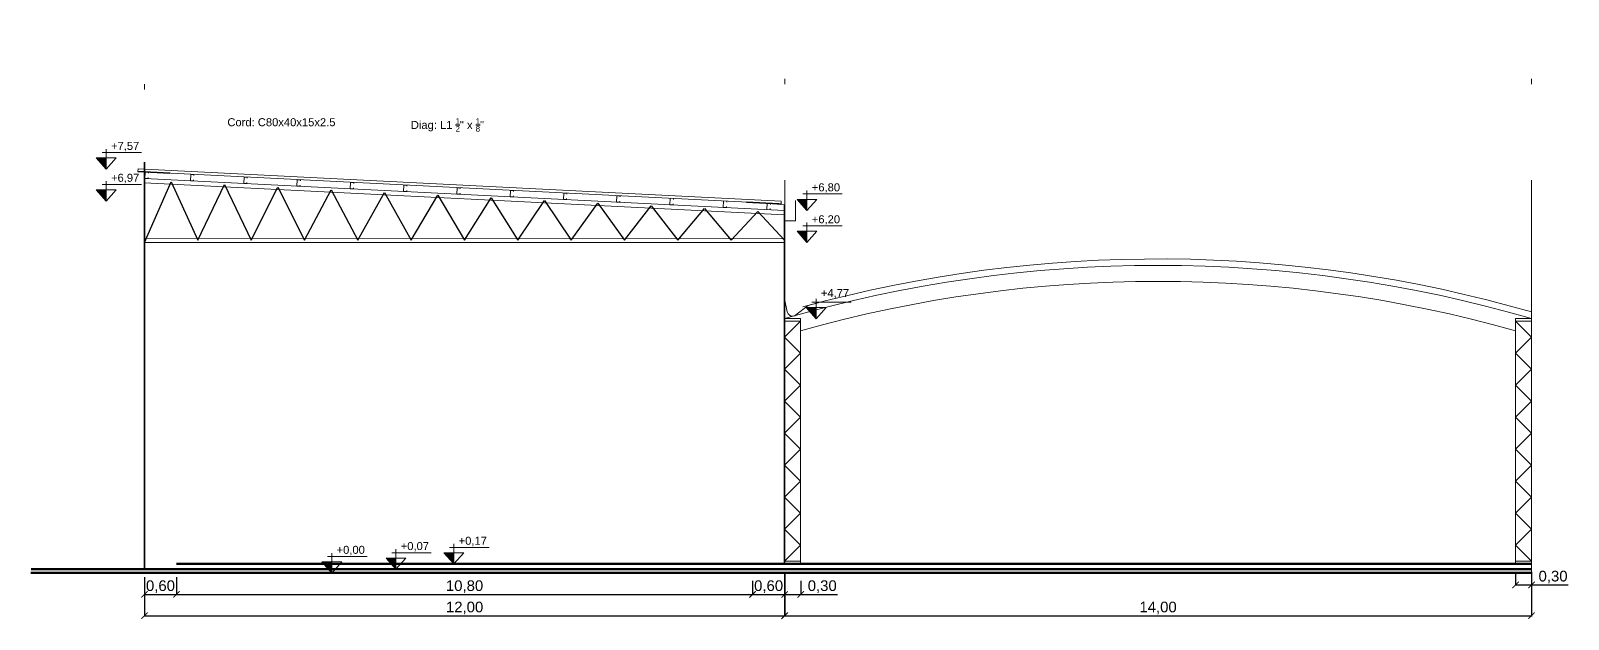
# Model space of a CAD drawing. Header units: millimetres. Extents: x 11 to 1331, y -149 to 22.
# Drawn here: x 893.61 to 922.43, y -102.29 to -91.26 of the extents above; entities that cross this region are included whole.
import ezdxf

# ---------------------------------------------------------------- set-up
doc = ezdxf.new("R2010")
doc.units = ezdxf.units.MM
doc.header["$LTSCALE"] = 0.1
doc.header["$MEASUREMENT"] = 0
doc.header["$PDMODE"] = 3
doc.header["$PDSIZE"] = 0.1
doc.linetypes.add('ACAD_ISO10W100', pattern=[18, 12, -3, 0, -3])
doc.layers.get('DEFPOINTS').update_dxf_attribs({"color": 1})
for name, color, linetype, lineweight in [('00_CANALETA', 2, 'Continuous', 13), ('00_EST_Columna', 3, 'Continuous', 35), ('00_EST_Correa', 3, 'ACAD_ISO10W100', 20), ('00_EST_Cotas', 6, 'Continuous', 9), ('00_EST_Cubierta', 2, 'Continuous', 9), ('00_EST_Ejes', 1, 'Continuous', 9), ('00_EST_Piso', 7, 'Continuous', 50), ('00_EST_Viga', 5, 'Continuous', 20), ('00_EST_Viga_Montante', 5, 'Continuous', 20)]:
    doc.layers.add(name, color=color, linetype=linetype, lineweight=lineweight)
doc.layers.add('00_EST_EXISTENTE', color=8, linetype='Continuous', lineweight=20, transparency=0.5)
doc.layers.add('00_EST_Viga_Diagonales', color=5, linetype='Continuous')
doc.styles.add('1 en 100', font='romans.shx', dxfattribs={"height": 0.17})
doc.styles.add('ARIAL', font='arial.ttf', dxfattribs={"height": 0.15})
doc.styles.add('Arial20', font='arial.ttf', dxfattribs={"height": 0.2})
doc.dimstyles.new('Cota 1-100-Andres', dxfattribs={"dimtxt": 0.2, "dimasz": 0.12, "dimexe": 0.012, "dimexo": 0.15, "dimgap": 0.025, "dimtad": 1, "dimzin": 0, "dimtxsty": 'Arial20', "dimblk1": 'ARCHTICK', "dimblk2": 'ARCHTICK', "dimsah": 1, "dimcen": 0.09, "dimclrd": 256, "dimclre": 256, "dimclrt": 256, "dimazin": 0, "dimtfac": 1, "dimtofl": 0, "dimtmove": 0, "dimatfit": 3, "dimldrblk": 'ARCHTICK', "dimfxl": 1, "dimtolj": 1, "dimtzin": 0, "dimarcsym": 0})

# ---------------------------------------------------------------- blocks, each defined once
blk = doc.blocks.new('_ARCHTICK')
at = {"color": 0, "linetype": 'ByBlock', "const_width": 0.15}
blk.add_lwpolyline([(-0.5, -0.5), (0.5, 0.5)], dxfattribs=at)
blk = doc.blocks.new('*D41')
at = {"layer": '00_EST_Cotas', "lineweight": -2, "transparency": 16777216}
for p, q in [((921.444, -101.406), (921.444, -101.661)), ((921.743, -101.406), (921.743, -101.661)), ((921.444, -101.649), (921.743, -101.649)), ((921.743, -101.649), (922.432, -101.649))]:
    blk.add_line(p, q, dxfattribs=at)
at = {"layer": 'DEFPOINTS', "color": 0, "transparency": 16777216}
for p in [(921.444, -101.256), (921.743, -101.256), (921.743, -101.649)]:
    blk.add_point(p, dxfattribs=at)
at = {"layer": '00_EST_Cotas', "lineweight": -2, "transparency": 16777216, "xscale": 0.12, "yscale": 0.12, "zscale": 0.12, "rotation": 180}
blk.add_blockref('_ARCHTICK', (921.444, -101.649), dxfattribs=at)
at = {"layer": '00_EST_Cotas', "lineweight": -2, "transparency": 16777216, "xscale": 0.12, "yscale": 0.12, "zscale": 0.12}
blk.add_blockref('_ARCHTICK', (921.743, -101.649), dxfattribs=at)
at = {"layer": '00_EST_Cotas', "transparency": 16777216, "insert": (922.147, -101.503), "char_height": 0.2, "attachment_point": 5, "style": 'Arial20'}
blk.add_mtext('\\A1;0,30', dxfattribs=at)
blk = doc.blocks.new('*D42')
at = {"layer": '00_EST_Cotas', "lineweight": -2, "transparency": 16777216}
for p, q in [((895.743, -101.506), (895.743, -101.839)), ((896.343, -101.506), (896.343, -101.839)), ((895.743, -101.827), (896.343, -101.827))]:
    blk.add_line(p, q, dxfattribs=at)
at = {"layer": 'DEFPOINTS', "color": 0, "transparency": 16777216}
for p in [(895.743, -101.356), (896.343, -101.356), (896.343, -101.827)]:
    blk.add_point(p, dxfattribs=at)
at = {"layer": '00_EST_Cotas', "lineweight": -2, "transparency": 16777216, "xscale": 0.12, "yscale": 0.12, "zscale": 0.12, "rotation": 180}
blk.add_blockref('_ARCHTICK', (895.743, -101.827), dxfattribs=at)
at = {"layer": '00_EST_Cotas', "lineweight": -2, "transparency": 16777216, "xscale": 0.12, "yscale": 0.12, "zscale": 0.12}
blk.add_blockref('_ARCHTICK', (896.343, -101.827), dxfattribs=at)
at = {"layer": '00_EST_Cotas', "transparency": 16777216, "insert": (896.043, -101.682), "char_height": 0.2, "attachment_point": 5, "style": 'Arial20'}
blk.add_mtext('\\A1;0,60', dxfattribs=at)
blk = doc.blocks.new('*D43')
at = {"layer": '00_EST_Cotas', "lineweight": -2, "transparency": 16777216}
for p, q in [((896.343, -101.506), (896.343, -101.839)), ((907.143, -101.576), (907.143, -101.839)), ((896.343, -101.827), (907.143, -101.827))]:
    blk.add_line(p, q, dxfattribs=at)
at = {"layer": 'DEFPOINTS', "color": 0, "transparency": 16777216}
for p in [(896.343, -101.356), (907.143, -101.426), (907.143, -101.827)]:
    blk.add_point(p, dxfattribs=at)
at = {"layer": '00_EST_Cotas', "lineweight": -2, "transparency": 16777216, "xscale": 0.12, "yscale": 0.12, "zscale": 0.12, "rotation": 180}
blk.add_blockref('_ARCHTICK', (896.343, -101.827), dxfattribs=at)
at = {"layer": '00_EST_Cotas', "lineweight": -2, "transparency": 16777216, "xscale": 0.12, "yscale": 0.12, "zscale": 0.12}
blk.add_blockref('_ARCHTICK', (907.143, -101.827), dxfattribs=at)
at = {"layer": '00_EST_Cotas', "transparency": 16777216, "insert": (901.743, -101.682), "char_height": 0.2, "attachment_point": 5, "style": 'Arial20'}
blk.add_mtext('\\A1;10,80', dxfattribs=at)
blk = doc.blocks.new('*D44')
at = {"layer": '00_EST_Cotas', "lineweight": -2, "transparency": 16777216}
for p, q in [((907.143, -101.576), (907.143, -101.839)), ((907.743, -101.576), (907.743, -101.839)), ((907.143, -101.827), (907.743, -101.827))]:
    blk.add_line(p, q, dxfattribs=at)
at = {"layer": 'DEFPOINTS', "color": 0, "transparency": 16777216}
for p in [(907.143, -101.426), (907.743, -101.426), (907.743, -101.827)]:
    blk.add_point(p, dxfattribs=at)
at = {"layer": '00_EST_Cotas', "lineweight": -2, "transparency": 16777216, "xscale": 0.12, "yscale": 0.12, "zscale": 0.12, "rotation": 180}
blk.add_blockref('_ARCHTICK', (907.143, -101.827), dxfattribs=at)
at = {"layer": '00_EST_Cotas', "lineweight": -2, "transparency": 16777216, "xscale": 0.12, "yscale": 0.12, "zscale": 0.12}
blk.add_blockref('_ARCHTICK', (907.743, -101.827), dxfattribs=at)
at = {"layer": '00_EST_Cotas', "transparency": 16777216, "insert": (907.443, -101.682), "char_height": 0.2, "attachment_point": 5, "style": 'Arial20'}
blk.add_mtext('\\A1;0,60', dxfattribs=at)
blk = doc.blocks.new('*D45')
at = {"layer": '00_EST_Cotas', "lineweight": -2, "transparency": 16777216}
for p, q in [((907.744, -101.406), (907.744, -102.239)), ((895.743, -101.506), (895.743, -102.239)), ((895.743, -102.227), (907.744, -102.227))]:
    blk.add_line(p, q, dxfattribs=at)
at = {"layer": 'DEFPOINTS', "color": 0, "transparency": 16777216}
for p in [(895.743, -101.356), (907.744, -101.256), (907.744, -102.227)]:
    blk.add_point(p, dxfattribs=at)
at = {"layer": '00_EST_Cotas', "lineweight": -2, "transparency": 16777216, "xscale": 0.12, "yscale": 0.12, "zscale": 0.12, "rotation": 180}
blk.add_blockref('_ARCHTICK', (895.743, -102.227), dxfattribs=at)
at = {"layer": '00_EST_Cotas', "lineweight": -2, "transparency": 16777216, "xscale": 0.12, "yscale": 0.12, "zscale": 0.12}
blk.add_blockref('_ARCHTICK', (907.744, -102.227), dxfattribs=at)
at = {"layer": '00_EST_Cotas', "transparency": 16777216, "insert": (901.744, -102.082), "char_height": 0.2, "attachment_point": 5, "style": 'Arial20'}
blk.add_mtext('\\A1;12,00', dxfattribs=at)
blk = doc.blocks.new('*D46')
at = {"layer": '00_EST_Cotas', "lineweight": -2, "transparency": 16777216}
for p, q in [((907.743, -101.406), (907.743, -102.239)), ((921.743, -101.576), (921.743, -102.239)), ((907.743, -102.227), (921.743, -102.227))]:
    blk.add_line(p, q, dxfattribs=at)
at = {"layer": 'DEFPOINTS', "color": 0, "transparency": 16777216}
for p in [(907.743, -101.256), (921.743, -101.426), (921.743, -102.227)]:
    blk.add_point(p, dxfattribs=at)
at = {"layer": '00_EST_Cotas', "lineweight": -2, "transparency": 16777216, "xscale": 0.12, "yscale": 0.12, "zscale": 0.12, "rotation": 180}
blk.add_blockref('_ARCHTICK', (907.743, -102.227), dxfattribs=at)
at = {"layer": '00_EST_Cotas', "lineweight": -2, "transparency": 16777216, "xscale": 0.12, "yscale": 0.12, "zscale": 0.12}
blk.add_blockref('_ARCHTICK', (921.743, -102.227), dxfattribs=at)
at = {"layer": '00_EST_Cotas', "transparency": 16777216, "insert": (914.743, -102.082), "char_height": 0.2, "attachment_point": 5, "style": 'Arial20'}
blk.add_mtext('\\A1;14,00', dxfattribs=at)
blk = doc.blocks.new('cotaNivel')
at = {"layer": '00_EST_Cotas', "transparency": 33554687}
h = blk.add_hatch(color=256, dxfattribs=at)
h.dxf.hatch_style = 1
h.paths.add_polyline_path([(328.514, -103.488), (328.327, -103.488), (328.514, -103.697)])
at = {"layer": '00_EST_Cotas'}
for p, q in [((328.435, -103.386), (329.174, -103.386)), ((328.514, -103.697), (328.514, -103.322))]:
    blk.add_line(p, q, dxfattribs=at)
blk.add_lwpolyline([(328.514, -103.697), (328.701, -103.488), (328.327, -103.488)], close=True, dxfattribs=at)
blk = doc.blocks.new('*D47')
at = {"layer": '00_EST_Cotas', "lineweight": -2, "transparency": 16777216}
for p, q in [((907.743, -101.576), (907.743, -101.839)), ((908.044, -101.576), (908.044, -101.839)), ((907.743, -101.827), (908.044, -101.827)), ((908.044, -101.827), (908.733, -101.827))]:
    blk.add_line(p, q, dxfattribs=at)
at = {"layer": 'DEFPOINTS', "color": 0, "transparency": 16777216}
for p in [(907.743, -101.426), (908.044, -101.426), (908.044, -101.827)]:
    blk.add_point(p, dxfattribs=at)
at = {"layer": '00_EST_Cotas', "lineweight": -2, "transparency": 16777216, "xscale": 0.12, "yscale": 0.12, "zscale": 0.12, "rotation": 180}
blk.add_blockref('_ARCHTICK', (907.743, -101.827), dxfattribs=at)
at = {"layer": '00_EST_Cotas', "lineweight": -2, "transparency": 16777216, "xscale": 0.12, "yscale": 0.12, "zscale": 0.12}
blk.add_blockref('_ARCHTICK', (908.044, -101.827), dxfattribs=at)
at = {"layer": '00_EST_Cotas', "transparency": 16777216, "insert": (908.448, -101.682), "char_height": 0.2, "attachment_point": 5, "style": 'Arial20'}
blk.add_mtext('\\A1;0,30', dxfattribs=at)

msp = doc.modelspace()

# ---------------------------------------------------------------- linework, layer by layer
at = {"layer": '00_CANALETA'}
for p, q in [((907.743, -96.284), (907.791, -96.529)), ((908.184, -96.407), (907.956, -96.584)), ((908.184, -96.407), (908.372, -96.357))]:
    msp.add_line(p, q, dxfattribs=at)
msp.add_lwpolyline([(907.528, -94.505), (907.744, -94.519), (907.744, -94.819), (907.944, -94.819), (907.944, -94.439), (907.944, -94.439)], dxfattribs=at)
msp.add_arc((907.889, -96.51), 0.1, 181.8559, 312.1595, dxfattribs=at)
at = {"layer": '00_EST_Columna'}
for p, q in [((895.62, -93.897), (896.221, -93.927)), ((895.743, -101.356), (895.743, -93.719)), ((907.031, -94.471), (907.633, -94.501)), ((907.743, -101.256), (907.743, -94.519))]:
    msp.add_line(p, q, dxfattribs=at)
at = {"layer": '00_EST_Correa'}
for points in [[(895.816, -93.93), (895.817, -93.91), (895.757, -93.907), (895.751, -94.027), (895.811, -94.03), (895.812, -94.01)], [(896.669, -93.973), (896.67, -93.953), (896.61, -93.95), (896.604, -94.07), (896.664, -94.073), (896.665, -94.053)], [(897.668, -94.023), (897.669, -94.003), (897.609, -94), (897.603, -94.12), (897.663, -94.123), (897.664, -94.103)], [(898.667, -94.073), (898.668, -94.053), (898.608, -94.05), (898.602, -94.17), (898.662, -94.173), (898.663, -94.153)], [(899.665, -94.123), (899.666, -94.103), (899.606, -94.1), (899.601, -94.22), (899.661, -94.223), (899.662, -94.203)], [(900.664, -94.173), (900.665, -94.153), (900.605, -94.15), (900.599, -94.27), (900.659, -94.273), (900.66, -94.253)], [(901.663, -94.223), (901.664, -94.203), (901.604, -94.2), (901.598, -94.32), (901.658, -94.323), (901.659, -94.303)], [(902.662, -94.273), (902.663, -94.253), (902.603, -94.25), (902.597, -94.37), (902.657, -94.372), (902.658, -94.352)], [(903.66, -94.322), (903.661, -94.302), (903.601, -94.3), (903.596, -94.419), (903.656, -94.422), (903.657, -94.402)], [(904.659, -94.372), (904.66, -94.352), (904.6, -94.35), (904.594, -94.469), (904.654, -94.472), (904.655, -94.452)], [(905.658, -94.422), (905.659, -94.402), (905.599, -94.399), (905.593, -94.519), (905.653, -94.522), (905.654, -94.502)], [(906.657, -94.472), (906.658, -94.452), (906.598, -94.449), (906.592, -94.569), (906.652, -94.572), (906.653, -94.552)], [(907.476, -94.513), (907.477, -94.493), (907.417, -94.49), (907.411, -94.61), (907.471, -94.613), (907.472, -94.593)]]:
    msp.add_lwpolyline(points, dxfattribs=at)
at = {"layer": '00_EST_Cubierta'}
for p, q in [((895.62, -93.897), (895.623, -93.847)), ((907.678, -94.503), (895.62, -93.897)), ((907.68, -94.453), (895.623, -93.847)), ((907.678, -94.503), (907.68, -94.453))]:
    msp.add_line(p, q, dxfattribs=at)
at = {"layer": '00_EST_Ejes', "linetype": 'ACAD_ISO10W100', "ltscale": 6}
for p, q in [((895.743, -101.356), (895.743, -91.256)), ((907.744, -101.256), (907.744, -91.256)), ((921.743, -101.256), (921.743, -91.256))]:
    msp.add_line(p, q, dxfattribs=at)
at = {"layer": '00_EST_Ejes', "linetype": 'ACAD_ISO10W100', "ltscale": 0.6}
msp.add_line((907.743, -101.256), (907.743, -95.256), dxfattribs=at)
at = {"layer": '00_EST_EXISTENTE'}
for p, q in [((907.743, -101.256), (907.743, -96.656)), ((907.743, -96.656), (908.041, -96.656)), ((907.743, -96.706), (908.041, -96.706)), ((908.043, -101.256), (908.043, -96.656)), ((921.443, -101.256), (921.443, -96.656)), ((921.743, -96.656), (921.444, -96.656)), ((921.743, -96.706), (921.444, -96.706)), ((921.743, -101.256), (921.743, -96.656)), ((907.743, -101.206), (908.041, -101.206)), ((907.744, -101.256), (908.043, -101.256)), ((921.741, -101.256), (921.443, -101.256)), ((921.743, -101.206), (921.444, -101.206)), ((921.743, -101.426), (921.743, -101.256))]:
    msp.add_line(p, q, dxfattribs=at)
for points in [[(907.743, -101.206), (908.041, -100.906), (907.743, -100.606), (908.041, -100.306), (907.743, -100.006), (908.041, -99.706), (907.743, -99.406), (908.041, -99.106), (907.743, -98.806), (908.041, -98.506), (907.743, -98.206), (908.041, -97.906), (907.743, -97.606), (908.041, -97.306), (907.743, -97.006), (908.041, -96.706)], [(921.743, -101.206), (921.444, -100.906), (921.743, -100.606), (921.444, -100.306), (921.743, -100.006), (921.444, -99.706), (921.743, -99.406), (921.444, -99.106), (921.743, -98.806), (921.444, -98.506), (921.743, -98.206), (921.444, -97.906), (921.743, -97.606), (921.444, -97.306), (921.743, -97.006), (921.444, -96.706)]]:
    msp.add_lwpolyline(points, dxfattribs=at)
for radius, start, end in [(25, 73.7398, 106.2602), (25.12, 73.8196, 105.3728), (24.7, 74.261, 105.739)]:
    msp.add_arc((914.743, -120.656), radius, start, end, dxfattribs=at)
at = {"layer": '00_EST_Piso'}
for p, q in [((893.612, -101.426), (921.743, -101.426)), ((893.617, -101.356), (921.743, -101.356)), ((896.343, -101.256), (921.743, -101.256))]:
    msp.add_line(p, q, dxfattribs=at)
at = {"layer": '00_EST_Viga'}
for p, q in [((895.739, -94.107), (907.743, -94.707)), ((895.743, -94.027), (907.743, -94.627)), ((895.743, -95.147), (907.743, -95.16)), ((895.743, -95.227), (907.744, -95.227))]:
    msp.add_line(p, q, dxfattribs=at)
at = {"layer": '00_EST_Viga_Diagonales'}
for p, q in [((895.743, -95.227), (896.243, -94.092)), ((896.243, -94.092), (896.743, -95.187)), ((896.743, -95.187), (897.243, -94.142)), ((897.243, -94.142), (897.743, -95.187)), ((897.743, -95.187), (898.243, -94.192)), ((898.243, -94.192), (898.743, -95.187)), ((898.743, -95.187), (899.243, -94.242)), ((899.243, -94.242), (899.743, -95.187)), ((899.743, -95.187), (900.243, -94.292)), ((900.243, -94.292), (900.743, -95.187)), ((900.743, -95.187), (901.243, -94.342)), ((901.243, -94.342), (901.743, -95.187)), ((901.743, -95.187), (902.243, -94.392)), ((902.243, -94.392), (902.743, -95.187)), ((902.743, -95.187), (903.243, -94.442)), ((903.243, -94.442), (903.743, -95.187)), ((903.743, -95.187), (904.243, -94.492)), ((904.243, -94.492), (904.743, -95.187)), ((904.743, -95.187), (905.243, -94.542)), ((905.243, -94.542), (905.743, -95.187)), ((905.743, -95.187), (906.243, -94.592)), ((906.243, -94.592), (906.743, -95.187)), ((906.743, -95.187), (907.241, -94.644)), ((907.241, -94.644), (907.743, -95.187))]:
    msp.add_line(p, q, dxfattribs=at)
at = {"layer": '00_EST_Viga_Montante'}
for p, q in [((895.743, -94.067), (895.743, -95.187)), ((907.743, -94.667), (907.743, -95.187))]:
    msp.add_line(p, q, dxfattribs=at)

# ---------------------------------------------------------------- block references
at = {"layer": '00_EST_Correa'}
for p in [(566.513, 9.846), (566.513, 9.247), (579.648, 9.068), (579.648, 8.47), (579.818, 7.04), (570.741, 2.27), (571.944, 2.34), (573.029, 2.44)]:
    msp.add_blockref('cotaNivel', p, dxfattribs=at)

# ---------------------------------------------------------------- texts
at = {"char_height": 0.15, "attachment_point": 1, "style": 'ARIAL'}
for s, insert in [('Cord: C80x40x15x2.5 ', (897.297, -92.897)), ('\\A1;Diag: L1 {\\H0.7x;\\S1/2;}" x {\\H0.7x;\\S1/8;}"', (900.736, -92.897))]:
    msp.add_mtext_dynamic_manual_height_columns(s, width=2.41017, gutter_width=0.75, heights=[0], dxfattribs=dict(at, insert=insert))
at = {"layer": '00_EST_Cotas', "char_height": 0.15, "attachment_point": 1, "style": '1 en 100'}
for s, insert in [('{\\fArial|b0|i0|c0|p34;+7,57}', (895.116, -93.341)), ('{\\fArial|b0|i0|c0|p34;+6,97}', (895.116, -93.939)), ('{\\fArial|b0|i0|c0|p34;+6,80}', (908.252, -94.118)), ('{\\fArial|b0|i0|c0|p34;+6,20}', (908.252, -94.717)), ('{\\fArial|b0|i0|c0|p34;+4,77}', (908.422, -96.101)), ('{\\fArial|b0|i0|c0|p34;+0,07}', (900.547, -100.846)), ('{\\fArial|b0|i0|c0|p34;+0,17}', (901.632, -100.746)), ('{\\fArial|b0|i0|c0|p34;+0,00}', (899.344, -100.916))]:
    msp.add_mtext_dynamic_manual_height_columns(s, width=1.21693, gutter_width=0.85, heights=[0], dxfattribs=dict(at, insert=insert))

# ---------------------------------------------------------------- dimensions: what is measured, and where the dimension line sits
at = {"layer": '00_EST_Cotas'}
for base, p1, p2, picture, middle in [((907.744, -102.227), (895.743, -101.356), (907.744, -101.256), '*D45', (901.744, -102.082)), ((896.343, -101.827), (895.743, -101.356), (896.343, -101.356), '*D42', (896.043, -101.682)), ((907.143, -101.827), (896.343, -101.356), (907.143, -101.426), '*D43', (901.743, -101.682)), ((907.743, -101.827), (907.143, -101.426), (907.743, -101.426), '*D44', (907.443, -101.682)), ((921.743, -102.227), (907.743, -101.256), (921.743, -101.426), '*D46', (914.743, -102.082)), ((908.044, -101.827), (907.743, -101.426), (908.044, -101.426), '*D47', (908.448, -101.682))]:
    dim = msp.add_linear_dim(base=base, p1=p1, p2=p2, dimstyle='Cota 1-100-Andres', dxfattribs=at)
    dim.commit()
    dim.dimension.update_dxf_attribs({"geometry": picture, "text_midpoint": middle})
dim = msp.add_linear_dim(base=(921.743, -101.649), p1=(921.444, -101.256), p2=(921.743, -101.256), dimstyle='Cota 1-100-Andres', dxfattribs=at)
dim.commit()
dim.dimension.update_dxf_attribs({"geometry": '*D41', "text_midpoint": (922.147, -101.649), "dimtype": 160})

doc.saveas('drawing.dxf')
